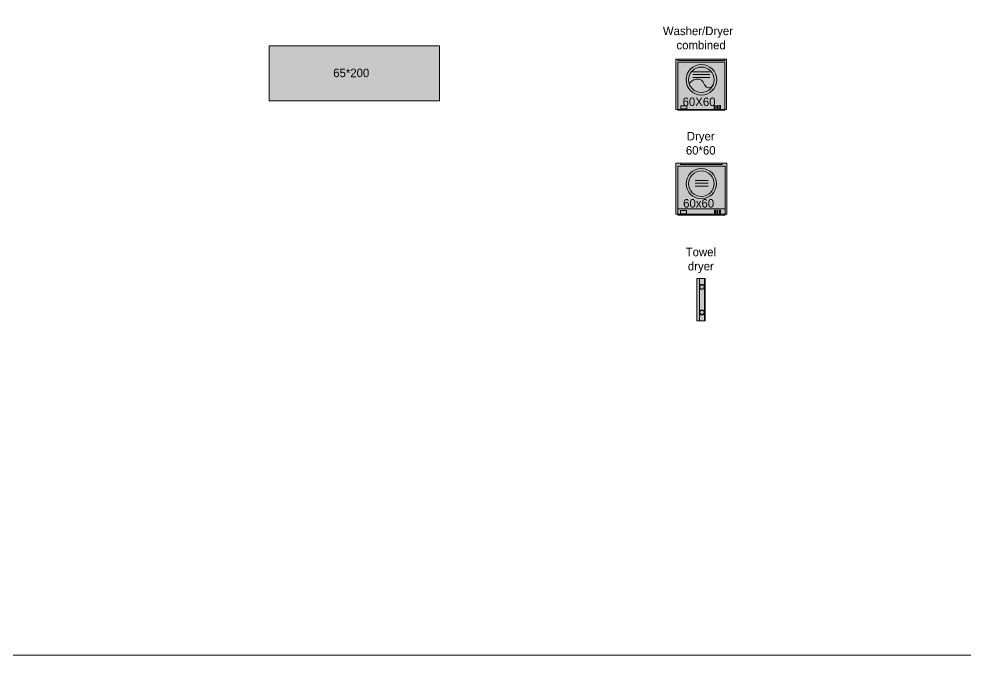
# Model space of a CAD drawing. Header units: millimetres. Extents: x -14819 to 43195, y -10328 to 20814.
# Drawn here: x 14298 to 15411, y 16586 to 17334 of the extents above; entities that cross this region are included whole.
import ezdxf

# ---------------------------------------------------------------- set-up
doc = ezdxf.new("R2010")
doc.units = ezdxf.units.MM
for name, color, linetype, lineweight in [('DV_Furnitures', 250, 'Continuous', 5), ('DV_Hatch bathroom', 141, 'Continuous', 9), ('DV_Hatch Kitchen', 51, 'Continuous', 5)]:
    doc.layers.add(name, color=color, linetype=linetype, lineweight=lineweight)
doc.layers.add('DV_Text', color=10, linetype='Continuous')
doc.layers.add('DV_Text block', color=20, linetype='Continuous')
doc.styles.add('Col_Standard', font='')
doc.styles.get("Standard").update_dxf_attribs({"font": 'arial.ttf'})
doc.styles.get('Col_Standard').set_extended_font_data('DM Sans')

# ---------------------------------------------------------------- blocks, each defined once
blk = doc.blocks.new('*U956')
at = {"transparency": 33554687}
h = blk.add_hatch(color=51, dxfattribs=at)
h.dxf.hatch_style = 1
h.paths.add_polyline_path([(100, 65), (-100, 65), (-100, 0), (100, 0)])
at = {"color": 18, "true_color": 0x000000}
blk.add_lwpolyline([(100, 65), (-100, 65), (-100, 0), (100, 0), (100, 65)], dxfattribs=at)
at = {"layer": 'DV_Text block', "insert": (-24.8, 38), "char_height": 10, "attachment_point": 1}
blk.add_mtext_dynamic_manual_height_columns('{\\fDM Sans|b0|i0|c0|p2;65*200}', width=64.955, gutter_width=12.5, heights=[0], dxfattribs=at)
blk = doc.blocks.new('radiateur 60')
at = {"layer": 'DV_Hatch bathroom', "transparency": 33554579}
h = blk.add_hatch(color=256, dxfattribs=at)
h.dxf.hatch_style = 1
h.paths.add_polyline_path([(-886.2, 15565), (-896.2, 15565), (-896.2, 15515), (-886.2, 15515)])
for p, q in [((-895.2, 15565), (-886.2, 15565)), ((-886.2, 15565), (-886.2, 15515)), ((-886.2, 15515), (-895.2, 15515))]:
    blk.add_line(p, q)
blk.add_lwpolyline([(-895.2, 15515), (-895.2, 15565), (-896.2, 15565), (-896.2, 15515)], close=True)
blk.add_lwpolyline([(-889.2, 15515), (-889.2, 15565)])
for centre, radius in [((-892.2, 15555), 3), ((-892.2, 15555), 2.5), ((-892.2, 15525), 3), ((-892.2, 15525), 2.5)]:
    blk.add_circle(centre, radius)
blk = doc.blocks.new('*U984')
at = {"layer": 'DV_Hatch bathroom', "transparency": 33554579}
h = blk.add_hatch(color=256, dxfattribs=at)
h.dxf.hatch_style = 1
h.paths.add_polyline_path([(-0.3, -0.6), (-0.3, 0), (0.3, 0), (0.3, -0.6)])
for p, q in [((-0.244, 0), (0.244, 0)), ((-0.244, -0.014), (-0.244, 0)), ((0.244, 0), (0.244, -0.014)), ((-0.278, -0.035), (0.282, -0.035)), ((-0.278, -0.61), (-0.278, -0.035)), ((0.244, -0.014), (-0.244, -0.014)), ((0.282, -0.035), (0.282, -0.61)), ((0.282, -0.535), (-0.278, -0.535)), ((0.154, -0.588), (0.154, -0.552)), ((0.154, -0.552), (0.167, -0.552)), ((0.167, -0.552), (0.167, -0.588)), ((0.184, -0.588), (0.184, -0.552)), ((0.184, -0.552), (0.196, -0.552)), ((0.196, -0.552), (0.196, -0.588)), ((0.214, -0.588), (0.214, -0.552)), ((0.214, -0.552), (0.226, -0.552)), ((0.226, -0.552), (0.226, -0.588)), ((0.282, -0.61), (-0.278, -0.61)), ((-0.245, -0.557), (-0.175, -0.557)), ((-0.245, -0.594), (-0.245, -0.557)), ((-0.175, -0.594), (-0.245, -0.594)), ((-0.175, -0.557), (-0.175, -0.594)), ((0.167, -0.588), (0.154, -0.588)), ((0.196, -0.588), (0.184, -0.588)), ((0.226, -0.588), (0.214, -0.588))]:
    blk.add_line(p, q)
blk.add_lwpolyline([(-0.3, -0.6), (-0.3, 0), (0.3, 0), (0.3, -0.6)], close=True)
for points in [[(-0.074, -0.201), (0.082, -0.201)], [(-0.074, -0.235), (0.082, -0.235)], [(-0.074, -0.269), (0.082, -0.269)]]:
    blk.add_lwpolyline(points)
for radius in [0.178, 0.15]:
    blk.add_circle((0, -0.24), radius)
at = {"layer": 'DV_Text block', "insert": (-0.214, -0.421), "char_height": 0.1, "attachment_point": 1}
blk.add_mtext_dynamic_manual_height_columns('{\\fDM Sans|b0|i0|c0|p2;60x60}', width=0.55082, gutter_width=12.5, heights=[0], dxfattribs=at)
blk = doc.blocks.new('*U983')
at = {"layer": 'DV_Hatch bathroom', "transparency": 33554579}
h = blk.add_hatch(color=256, dxfattribs=at)
h.dxf.hatch_style = 1
h.paths.add_polyline_path([(-2.75, -5.9), (-2.75, -6), (2.75, -6), (2.75, -5.9), (2.97, -5.9), (2.97, 0), (-2.98, 0), (-2.98, -5.9)])
for p, q in [((-2.75, 0), (2.75, 0)), ((-2.75, -0.14), (-2.75, 0)), ((2.75, 0), (2.75, -0.14)), ((2.75, -0.14), (-2.75, -0.14)), ((-2.75, -0.35), (2.75, -0.35)), ((-2.75, -6), (-2.75, -0.35)), ((2.75, -0.35), (2.75, -6)), ((-2.42, -5.47), (-1.72, -5.47)), ((-2.42, -5.84), (-2.42, -5.47)), ((-1.72, -5.47), (-1.72, -5.84)), ((1.52, -5.78), (1.52, -5.42)), ((1.52, -5.42), (1.64, -5.42)), ((1.64, -5.42), (1.64, -5.78)), ((1.82, -5.78), (1.82, -5.42)), ((1.82, -5.42), (1.94, -5.42)), ((1.94, -5.42), (1.94, -5.78)), ((2.11, -5.78), (2.11, -5.42)), ((2.11, -5.42), (2.24, -5.42)), ((2.24, -5.42), (2.24, -5.78)), ((2.75, -6), (-2.75, -6)), ((2.75, -6), (-2.75, -6)), ((-1.72, -5.84), (-2.42, -5.84)), ((1.64, -5.78), (1.52, -5.78)), ((1.94, -5.78), (1.82, -5.78)), ((2.24, -5.78), (2.11, -5.78))]:
    blk.add_line(p, q)
blk.add_lwpolyline([(-2.98, -5.9), (-2.98, 0), (2.97, 0), (2.97, -5.9)], close=True)
for points in [[(-0.99, -1.46), (0.99, -1.46)], [(-0.99, -1.8), (0.99, -1.8)], [(-0.99, -2.14), (0.99, -2.14)]]:
    blk.add_lwpolyline(points)
for radius in [1.8, 1.5]:
    blk.add_circle((0.01, -2.41), radius)
blk.add_spline([(-1.43, -2.84), (-0.66, -2.34), (0.01, -2.46), (0.38, -2.99), (0.73, -3.33), (1.21, -3.24), (1.44, -2.84)], degree=3)
at = {"layer": 'DV_Text block', "insert": (-2.2, -4.5), "char_height": 1, "attachment_point": 1}
blk.add_mtext_dynamic_manual_height_columns('{\\fDM Sans|b0|i0|c0|p2;60X60}', width=5.327, gutter_width=12.5, heights=[0], dxfattribs=at)

msp = doc.modelspace()

# ---------------------------------------------------------------- linework, layer by layer
at = {"lineweight": 5}
msp.add_lwpolyline([(13032.85, 19998), (15857.64, 19998), (15857.64, 16586.41), (13032.85, 16586.41)], close=True, dxfattribs=at)

# ---------------------------------------------------------------- block references
at = {"layer": 'DV_Furnitures'}
for name, p, xscale, yscale, zscale in [('*U983', (15100.91, 17286.94), 10, 10, 10), ('*U984', (15100.91, 17164.67), 100, 100, 100)]:
    msp.add_blockref(name, p, dxfattribs=dict(at, xscale=xscale, yscale=yscale, zscale=zscale))
at = {"layer": 'DV_Furnitures', "xscale": -1, "rotation": 359.9970335825035}
msp.add_blockref('radiateur 60', (14208.61, 1464.27), dxfattribs=at)
at = {"layer": 'DV_Hatch Kitchen'}
msp.add_blockref('*U956', (14692.75, 17237.91), dxfattribs=at)

# ---------------------------------------------------------------- texts
at = {"layer": 'DV_Text', "char_height": 10, "width": 119.3559, "attachment_point": 1, "style": 'Col_Standard'}
for s, insert in [('\\pxqc;Washer/Dryer   combined', (15040.97, 17325.33)), ('\\pxqc;Dryer\\P60*60', (15040.53, 17201.53)), ('\\pxqc;{\\C10;Towel\\Pdryer}', (15040.67, 17065.36))]:
    msp.add_mtext(s, dxfattribs=dict(at, insert=insert))

doc.saveas('drawing.dxf')
